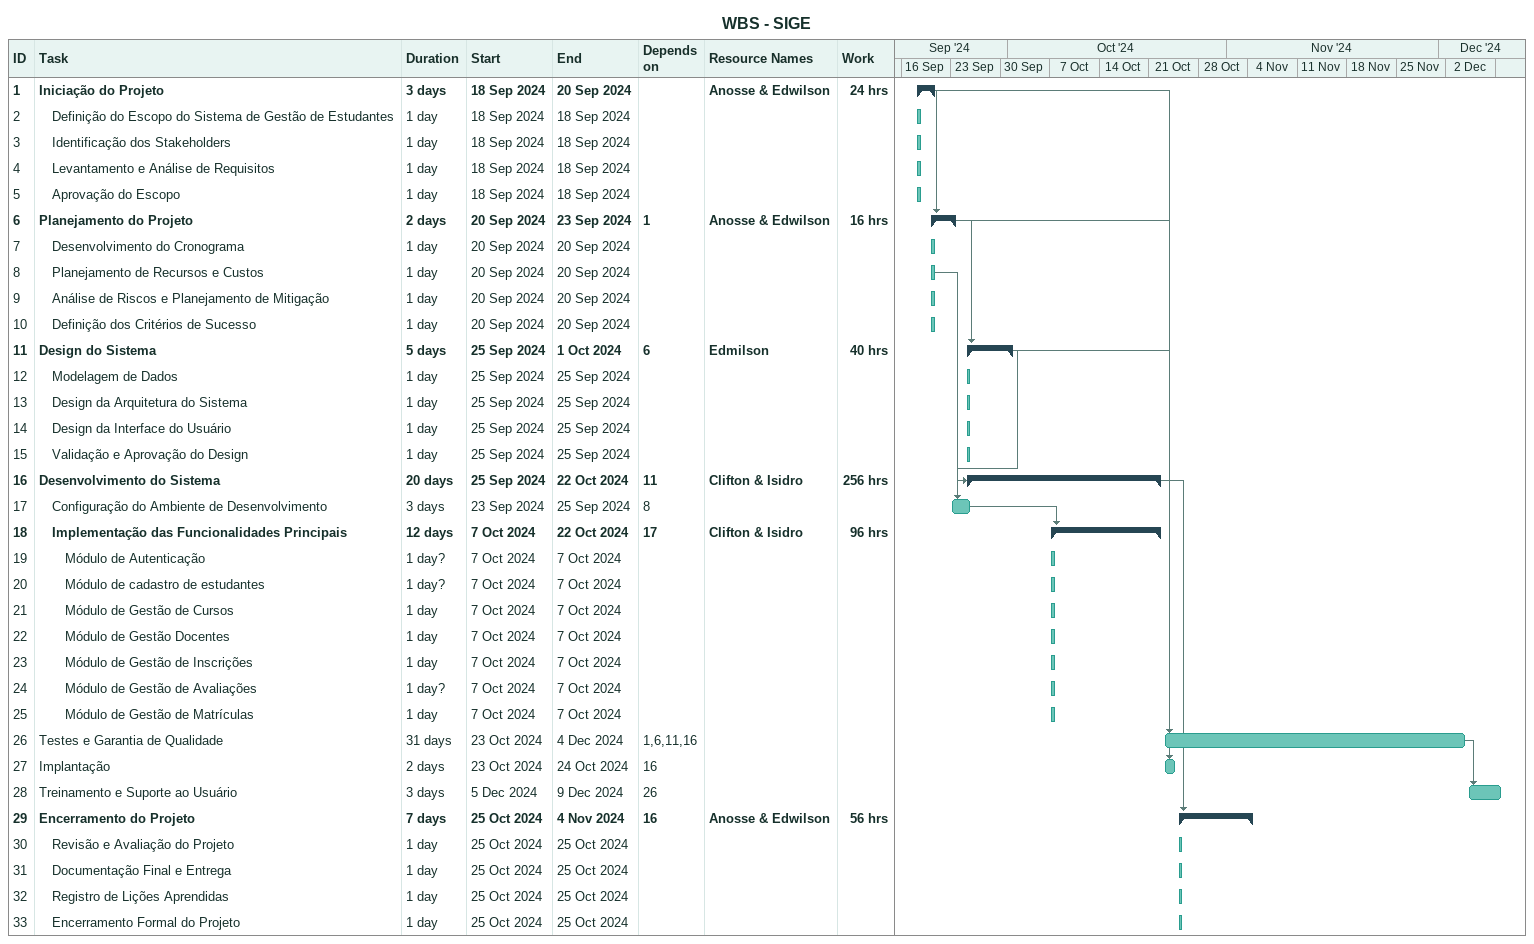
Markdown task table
WBS - SIGE

| ID | Level | Task | Duration | Start | Finish | Predecessors | Resources | Work (h) |
|---|---|---|---|---|---|---|---|---|
| 1 | 1 | **Iniciação do Projeto** | 3d | 2024-09-18 | 2024-09-20 |  | Anosse & Edwilson | 24 |
| 2 | 2 | Definição do Escopo do Sistema de Gestão de Estudantes | 1d | 2024-09-18 | 2024-09-18 |  |  |  |
| 3 | 2 | Identificação dos Stakeholders | 1d | 2024-09-18 | 2024-09-18 |  |  |  |
| 4 | 2 | Levantamento e Análise de Requisitos | 1d | 2024-09-18 | 2024-09-18 |  |  |  |
| 5 | 2 | Aprovação do Escopo | 1d | 2024-09-18 | 2024-09-18 |  |  |  |
| 6 | 1 | **Planejamento do Projeto** | 2d | 2024-09-20 | 2024-09-23 | 1 | Anosse & Edwilson | 16 |
| 7 | 2 | Desenvolvimento do Cronograma | 1d | 2024-09-20 | 2024-09-20 |  |  |  |
| 8 | 2 | Planejamento de Recursos e Custos | 1d | 2024-09-20 | 2024-09-20 |  |  |  |
| 9 | 2 | Análise de Riscos e Planejamento de Mitigação | 1d | 2024-09-20 | 2024-09-20 |  |  |  |
| 10 | 2 | Definição dos Critérios de Sucesso | 1d | 2024-09-20 | 2024-09-20 |  |  |  |
| 11 | 1 | **Design do Sistema** | 5d | 2024-09-25 | 2024-10-01 | 6 | Edmilson | 40 |
| 12 | 2 | Modelagem de Dados | 1d | 2024-09-25 | 2024-09-25 |  |  |  |
| 13 | 2 | Design da Arquitetura do Sistema | 1d | 2024-09-25 | 2024-09-25 |  |  |  |
| 14 | 2 | Design da Interface do Usuário | 1d | 2024-09-25 | 2024-09-25 |  |  |  |
| 15 | 2 | Validação e Aprovação do Design | 1d | 2024-09-25 | 2024-09-25 |  |  |  |
| 16 | 1 | **Desenvolvimento do Sistema** | 20d | 2024-09-25 | 2024-10-22 | 11 | Clifton & Isidro | 256 |
| 17 | 2 | Configuração do Ambiente de Desenvolvimento | 3d | 2024-09-23 | 2024-09-25 | 8 |  |  |
| 18 | 2 | **Implementação das Funcionalidades Principais** | 12d | 2024-10-07 | 2024-10-22 | 17 | Clifton & Isidro | 96 |
| 19 | 3 | Módulo de Autenticação | 1d? | 2024-10-07 | 2024-10-07 |  |  |  |
| 20 | 3 | Módulo de cadastro de estudantes | 1d? | 2024-10-07 | 2024-10-07 |  |  |  |
| 21 | 3 | Módulo de Gestão de Cursos | 1d | 2024-10-07 | 2024-10-07 |  |  |  |
| 22 | 3 | Módulo de Gestão Docentes | 1d | 2024-10-07 | 2024-10-07 |  |  |  |
| 23 | 3 | Módulo de Gestão de Inscrições | 1d | 2024-10-07 | 2024-10-07 |  |  |  |
| 24 | 3 | Módulo de Gestão de Avaliações | 1d? | 2024-10-07 | 2024-10-07 |  |  |  |
| 25 | 3 | Módulo de Gestão de Matrículas | 1d | 2024-10-07 | 2024-10-07 |  |  |  |
| 26 | 1 | Testes e Garantia de Qualidade | 31d | 2024-10-23 | 2024-12-04 | 1, 6, 11, 16 |  |  |
| 27 | 1 | Implantação | 2d | 2024-10-23 | 2024-10-24 | 16 |  |  |
| 28 | 1 | Treinamento e Suporte ao Usuário | 3d | 2024-12-05 | 2024-12-09 | 26 |  |  |
| 29 | 1 | **Encerramento do Projeto** | 7d | 2024-10-25 | 2024-11-04 | 16 | Anosse & Edwilson | 56 |
| 30 | 2 | Revisão e Avaliação do Projeto | 1d | 2024-10-25 | 2024-10-25 |  |  |  |
| 31 | 2 | Documentação Final e Entrega | 1d | 2024-10-25 | 2024-10-25 |  |  |  |
| 32 | 2 | Registro de Lições Aprendidas | 1d | 2024-10-25 | 2024-10-25 |  |  |  |
| 33 | 2 | Encerramento Formal do Projeto | 1d | 2024-10-25 | 2024-10-25 |  |  |  |
